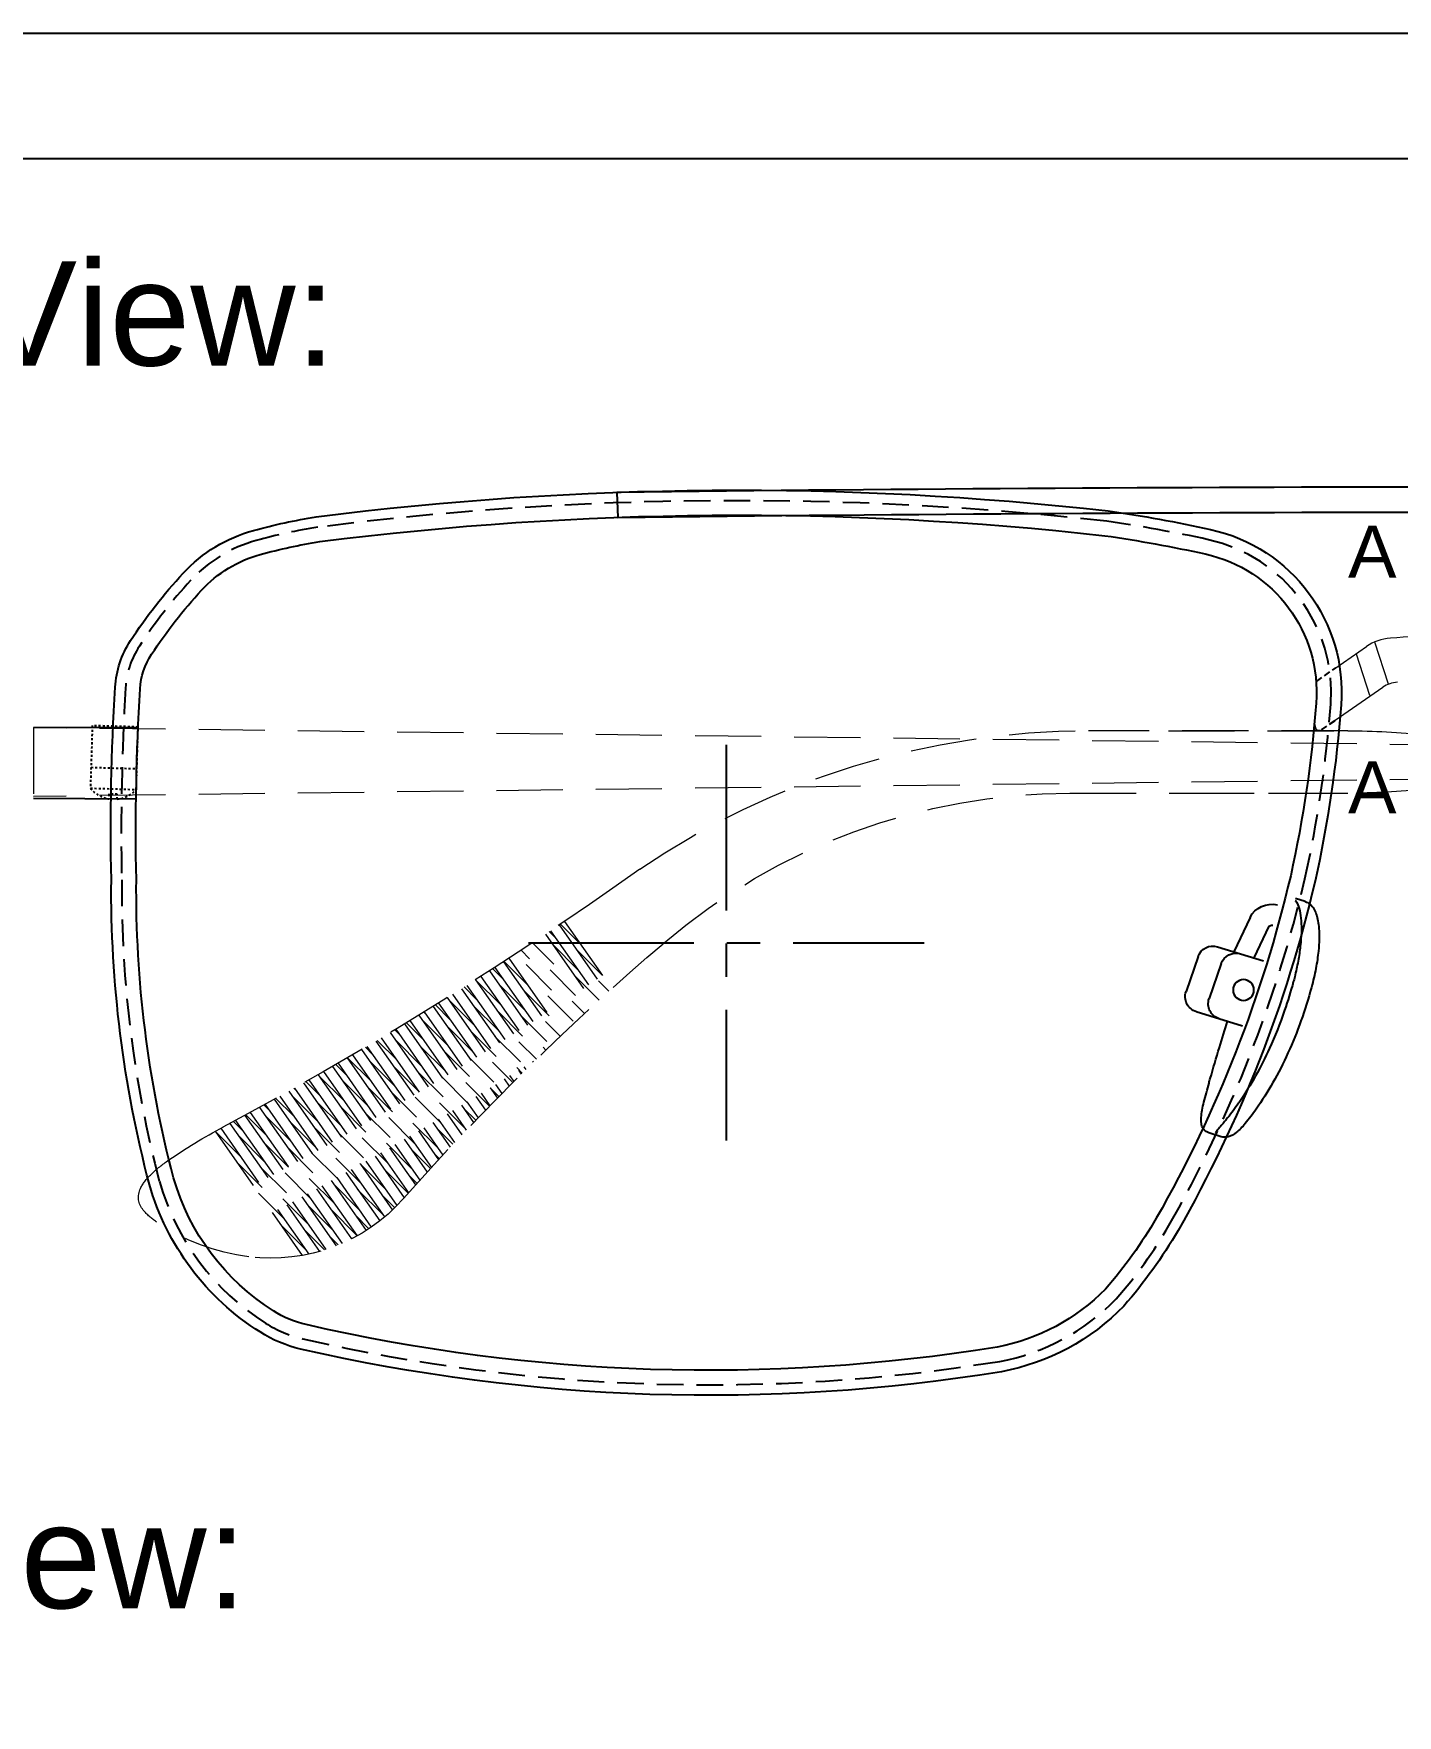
# Model space of a CAD drawing. Header units: millimetres. Extents: x 1399 to 2555, y 1196 to 1555.
# Drawn here: x 1712 to 1777.5, y 1473.9 to 1554.6 of the extents above; entities that cross this region are included whole.
import ezdxf
from ezdxf.enums import TextEntityAlignment as Align

# ---------------------------------------------------------------- set-up
doc = ezdxf.new("R2010")
doc.units = ezdxf.units.MM
for name, pattern in [('CENTER', [50.8, 31.75, -6.35, 6.35, -6.35]), ('CENTER2', [28.575, 19.05, -3.175, 3.175, -3.175]), ('DASHED2', [0.375, 0.25, -0.125]), ('HIDDEN', [9.525, 6.35, -3.175]), ('HIDDEN2', [0.1875, 0.125, -0.0625])]:
    doc.linetypes.add(name, pattern=pattern)
for name, color, linetype in [('Center Line', 2, 'CENTER2'), ('Dimension', 3, 'Continuous'), ('Hidden Line', 1, 'HIDDEN2'), ('Text', 4, 'Continuous')]:
    doc.layers.add(name, color=color, linetype=linetype)
doc.layers.add('odj', color=4, linetype='Continuous', lineweight=35)
doc.styles.get("Standard").update_dxf_attribs({"font": 'arial.ttf'})
doc.styles.add('宋体', font='SimSun.ttf')
doc.styles.add('样式 1', font='romant.shx')
doc.dimstyles.new('ISO-25$0', dxfattribs={"dimtxt": 2.5, "dimasz": 2.5, "dimexe": 0.5, "dimexo": 1, "dimgap": 1, "dimtad": 0, "dimtih": 1, "dimtoh": 1, "dimdec": 1, "dimzin": 10, "dimdsep": 46, "dimlunit": 6, "dimtxsty": '样式 1', "dimcen": 0, "dimclrd": 256, "dimclre": 256, "dimclrt": 7, "dimazin": 0, "dimtfac": 1, "dimtdec": 1, "dimtofl": 0, "dimtmove": 0, "dimatfit": 0, "dimfxl": 1, "dimtolj": 1, "dimtzin": 10, "dimarcsym": 0})
pattern_1 = [(45, (14457.66443, 1450.30327), (-0.224506403, 0.224506403), [])]

# ---------------------------------------------------------------- blocks, each defined once
blk = doc.blocks.new('*D168')
at = {"layer": 'Defpoints', "color": 0, "transparency": 16777216}
for p in [(1831.457, 1470.597), (1732.659, 1469.892), (1831.457, 1469.398)]:
    blk.add_point(p, dxfattribs=at)
at = {"layer": 'Dimension', "color": 0, "lineweight": -2, "transparency": 16777216}
for p, q in [((1732.659, 1470.517), (1732.659, 1471.847)), ((1831.457, 1470.023), (1831.457, 1471.847)), ((1735.159, 1470.597), (1828.957, 1470.597))]:
    blk.add_line(p, q, dxfattribs=at)
at = {"layer": 'Dimension', "color": 0, "transparency": 16777216}
for points in [[(1735.159, 1471.014), (1735.159, 1470.18), (1732.659, 1470.597)], [(1828.957, 1471.014), (1828.957, 1470.18), (1831.457, 1470.597)]]:
    blk.add_solid(points, dxfattribs=at)
at = {"layer": 'Dimension', "color": 0, "transparency": 16777216, "insert": (1782.154, 1473.454), "char_height": 2.5, "attachment_point": 5}
blk.add_mtext('99{\\H1.875;\\S 0^ -5;}', dxfattribs=at)
blk = doc.blocks.new('ffdgfgd')
at = {"linetype": 'HIDDEN', "lineweight": 9, "ltscale": 0.5}
h = blk.add_hatch(dxfattribs=at)
h.set_pattern_fill('ANSI31', color=1, scale=0.1)
h.set_pattern_definition(pattern_1)
h.paths.add_polyline_path([(20788.532, 1708.4, -0.000417), (20788.284, 1708.568), (20786.02, 1705.335, -0.000605), (20786.245, 1705.133)])
h.paths.add_polyline_path([(20789.197, 1707.954, -0.000417), (20788.947, 1708.121), (20786.618, 1704.794, -0.000605), (20786.841, 1704.59)])
h.paths.add_polyline_path([(20789.863, 1707.511, -0.000417), (20789.613, 1707.677), (20787.212, 1704.249, -0.000606), (20787.435, 1704.043)])
h.paths.add_polyline_path([(20790.531, 1707.071, -0.000417), (20790.281, 1707.236), (20787.804, 1703.699, -0.000606), (20788.025, 1703.492)])
h.paths.add_polyline_path([(20791.202, 1706.634, -0.000417), (20790.95, 1706.797), (20788.393, 1703.145, -0.000607), (20788.613, 1702.936)])
h.paths.add_polyline_path([(20791.874, 1706.199, -0.000417), (20791.622, 1706.362), (20788.978, 1702.586, -0.000607), (20789.197, 1702.376)])
h.paths.add_polyline_path([(20792.549, 1705.768, -0.000417), (20792.296, 1705.929), (20789.561, 1702.024, -0.000608), (20789.779, 1701.811)])
h.paths.add_polyline_path([(20793.225, 1705.339, -0.000417), (20792.971, 1705.5), (20790.14, 1701.457, -0.000609), (20790.357, 1701.243)])
h.paths.add_polyline_path([(20793.904, 1704.914, -0.000417), (20793.649, 1705.073), (20790.717, 1700.885, -0.000609), (20790.932, 1700.67)])
h = blk.add_hatch(dxfattribs=at)
h.set_pattern_fill('ANSI31', color=1, scale=0.1)
h.set_pattern_definition(pattern_1)
h.paths.add_polyline_path([(20794.585, 1704.491, -0.000417), (20794.329, 1704.649), (20791.29, 1700.309, -0.00061), (20791.504, 1700.092)])
h.paths.add_polyline_path([(20795.267, 1704.071, -0.000417), (20795.011, 1704.228), (20791.861, 1699.729, -0.000611), (20792.074, 1699.51)])
h.paths.add_polyline_path([(20795.952, 1703.654, -0.000418), (20795.695, 1703.81), (20792.428, 1699.144, -0.000611), (20792.64, 1698.924)])
h.paths.add_polyline_path([(20796.639, 1703.24, -0.000418), (20796.381, 1703.395), (20792.992, 1698.555, -0.000612), (20793.203, 1698.333)])
h.paths.add_polyline_path([(20797.328, 1702.829, -0.000418), (20797.069, 1702.983), (20793.553, 1697.961, -0.000613), (20793.762, 1697.738)])
h.paths.add_polyline_path([(20798.019, 1702.421, -0.000418), (20797.759, 1702.574), (20794.111, 1697.363, -0.000614), (20794.319, 1697.138)])
h.paths.add_polyline_path([(20798.712, 1702.016, -0.000418), (20798.451, 1702.168), (20794.665, 1696.761, -0.000615), (20794.872, 1696.534)])
h.paths.add_polyline_path([(20799.407, 1701.614, -0.000418), (20799.146, 1701.765), (20795.217, 1696.154, -0.000616), (20795.423, 1695.925)])
h.paths.add_polyline_path([(20800.104, 1701.215, -0.000418), (20799.842, 1701.364), (20795.765, 1695.542, -0.000617), (20795.97, 1695.311)])
h.paths.add_polyline_path([(20800.803, 1700.819, -0.000419), (20800.54, 1700.967), (20796.318, 1694.937, 0.008962), (20796.536, 1694.724)])
h = blk.add_hatch(dxfattribs=at)
h.set_pattern_fill('ANSI31', color=1, scale=0.1)
h.set_pattern_definition(pattern_1)
h.paths.add_polyline_path([(20801.504, 1700.425, -0.000419), (20801.241, 1700.573), (20796.912, 1694.39, 0.008863), (20797.146, 1694.201)])
h.paths.add_polyline_path([(20802.207, 1700.035, -0.000419), (20801.943, 1700.181), (20797.549, 1693.906, 0.008846), (20797.799, 1693.74)])
h.paths.add_polyline_path([(20802.913, 1699.648, -0.000419), (20802.648, 1699.793), (20798.23, 1693.483, 0.008907), (20798.497, 1693.341)])
h.paths.add_polyline_path([(20803.62, 1699.263, -0.000419), (20803.355, 1699.407), (20798.955, 1693.124, 0.009054), (20799.239, 1693.006)])
h.paths.add_polyline_path([(20804.33, 1698.882, -0.00042), (20804.063, 1699.024), (20799.726, 1692.83, 0.009298), (20800.028, 1692.738)])
h.paths.add_polyline_path([(20805.039, 1698.5, 0.002863), (20804.774, 1698.645), (20800.547, 1692.607, 0.009664), (20800.868, 1692.543)])
at = {"color": 1, "linetype": 'HIDDEN', "lineweight": 9, "ltscale": 0.5}
for p, q in [((20673.714, 1717.861), (20673.714, 1714.561)), ((20746.714, 1716.961), (20673.714, 1717.861)), ((20759.315, 1717.712), (20750.714, 1717.712)), ((20746.714, 1715.461), (20673.714, 1714.561)), ((20758.376, 1714.712), (20750.714, 1714.712)), ((20784.675, 1711.069), (20785.963, 1710.166)), ((20788.284, 1708.568), (20786.02, 1705.335)), ((20788.532, 1708.4), (20786.245, 1705.133)), ((20788.947, 1708.121), (20786.618, 1704.794)), ((20789.197, 1707.954), (20786.841, 1704.59)), ((20790.95, 1706.797), (20788.393, 1703.145)), ((20791.202, 1706.634), (20788.613, 1702.936)), ((20791.622, 1706.362), (20788.978, 1702.586)), ((20791.874, 1706.199), (20789.197, 1702.376)), ((20792.296, 1705.929), (20789.561, 1702.024)), ((20792.549, 1705.768), (20789.779, 1701.811)), ((20792.971, 1705.5), (20790.14, 1701.457)), ((20793.225, 1705.339), (20790.357, 1701.243)), ((20793.649, 1705.073), (20790.717, 1700.885)), ((20793.904, 1704.914), (20790.932, 1700.67)), ((20794.329, 1704.649), (20791.29, 1700.309)), ((20794.585, 1704.491), (20791.504, 1700.092)), ((20795.011, 1704.228), (20791.861, 1699.729)), ((20795.267, 1704.071), (20792.074, 1699.51)), ((20795.695, 1703.81), (20792.428, 1699.144)), ((20795.952, 1703.654), (20792.64, 1698.924)), ((20796.381, 1703.395), (20792.992, 1698.555)), ((20796.639, 1703.24), (20793.203, 1698.333)), ((20797.069, 1702.983), (20793.553, 1697.961)), ((20797.328, 1702.829), (20793.762, 1697.738)), ((20797.759, 1702.574), (20794.111, 1697.363)), ((20798.019, 1702.421), (20794.319, 1697.138)), ((20798.451, 1702.168), (20794.665, 1696.761)), ((20798.712, 1702.016), (20794.872, 1696.534)), ((20799.146, 1701.765), (20795.217, 1696.154)), ((20799.407, 1701.614), (20795.423, 1695.925)), ((20799.842, 1701.364), (20795.765, 1695.542)), ((20800.104, 1701.215), (20795.97, 1695.311)), ((20800.54, 1700.967), (20796.318, 1694.937)), ((20800.803, 1700.819), (20796.536, 1694.724)), ((20801.241, 1700.573), (20796.912, 1694.39)), ((20801.504, 1700.425), (20797.146, 1694.201)), ((20801.943, 1700.181), (20797.549, 1693.906)), ((20802.207, 1700.035), (20797.799, 1693.74)), ((20802.648, 1699.793), (20798.23, 1693.483)), ((20802.913, 1699.648), (20798.497, 1693.341)), ((20803.355, 1699.407), (20798.955, 1693.124)), ((20803.62, 1699.263), (20799.239, 1693.006)), ((20804.063, 1699.024), (20799.726, 1692.83)), ((20804.33, 1698.882), (20800.028, 1692.738)), ((20804.774, 1698.645), (20800.547, 1692.607)), ((20805.039, 1698.5), (20800.868, 1692.543))]:
    blk.add_line(p, q, dxfattribs=at)
for points in [[(20750.714, 1717.712, 0.023644), (20746.982, 1717.512, 0.383559), (20746.714, 1717.214), (20746.714, 1715.21, 0.383559), (20746.982, 1714.912, 0.023644), (20750.714, 1714.712)], [(20750.714, 1717.712), (20763.149, 1717.712, -0.150808), (20784.675, 1711.069)], [(20796.006, 1695.271, 0.035097), (20783.495, 1707.546, 0.178287), (20764.037, 1714.712), (20750.714, 1714.712)], [(20808.489, 1694.719, 0.301317), (20808.621, 1695.756, 0.086358), (20808.147, 1696.404, 0.039974), (20807.328, 1697.077, 0.029835), (20804.646, 1698.713)], [(20796.006, 1695.271, 0.24803), (20803.426, 1692.48, 0.118331), (20807.863, 1694.16)]]:
    blk.add_lwpolyline(points, format="xyb", dxfattribs=at)
for centre, radius, start, end in [((20889.207, 1857.614), 180, 235, 241.98624), ((20806.051, 1696.821), 3.22, 304.23807, 319.22228)]:
    blk.add_arc(centre, radius, start, end, dxfattribs=at)
blk = doc.blocks.new('mn')
at = {"color": 7}
for p, q in [((6512.101, -4128.875), (6512.551, -4128.72)), ((6514.769, -4129.547), (6515.598, -4131.167)), ((6513.878, -4130.003), (6514.642, -4131.496)), ((6516.373, -4130.901), (6514.198, -4131.648)), ((6517.317, -4131.341), (6517.955, -4133)), ((6516.22, -4131.718), (6516.859, -4133.377)), ((6517.499, -4133.979), (6515.306, -4134.732)), ((6516.493, -4140.013), (6517.086, -4139.81))]:
    blk.add_line(p, q, dxfattribs=at)
blk.add_circle((6515.196, -4133.017), 0.5, dxfattribs=at)
for centre, radius, start, end in [((6513.742, -4130.13), 1.18, 29.56617, 105.1946), ((6513.742, -4130.13), 0.18, 29.56617, 109.35779), ((6515.52, -4131.987), 0.75, 21.05362, 108.96146), ((6516.617, -4131.61), 0.75, 21.05362, 108.96146), ((6516.159, -4133.646), 0.75, 288.96146, 21.05362), ((6517.255, -4133.27), 0.75, 288.96146, 21.05362), ((6516.923, -4139.337), 0.5, 288.96146, 352.03543)]:
    blk.add_arc(centre, radius, start, end, dxfattribs=at)
for points, knots in [([(6512.101, -4128.875), (6512.015, -4128.904), (6511.938, -4128.951), (6511.728, -4129.141), (6511.641, -4129.321), (6511.525, -4129.695), (6511.492, -4129.928), (6511.468, -4130.513), (6511.489, -4130.875), (6511.579, -4131.537), (6511.629, -4131.817), (6511.759, -4132.4), (6511.839, -4132.7), (6511.931, -4132.998)], [0, 0, 0, 0, 0.525689, 0.525689, 1.652907, 1.652907, 2.923389, 2.923389, 4.456515, 4.456515, 5.498466, 5.498466, 6.576224, 6.576224, 6.576224, 6.576224]), ([(6512.569, -4128.802), (6512.539, -4128.841), (6512.511, -4128.887), (6512.439, -4129.039), (6512.401, -4129.162), (6512.345, -4129.449), (6512.328, -4129.614), (6512.315, -4129.971), (6512.319, -4130.164), (6512.345, -4130.561), (6512.369, -4130.778), (6512.436, -4131.237), (6512.481, -4131.478), (6512.588, -4131.969), (6512.651, -4132.22), (6512.745, -4132.547), (6512.769, -4132.628), (6512.794, -4132.709)], [0.342327, 0.342327, 0.342327, 0.342327, 0.733059, 0.733059, 1.466118, 1.466118, 2.199177, 2.199177, 2.932236, 2.932236, 3.665693, 3.665693, 4.39915, 4.39915, 5.132608, 5.132608, 5.375972, 5.375972, 5.375972, 5.375972]), ([(6512.794, -4132.709), (6512.934, -4133.165), (6513.089, -4133.616), (6513.497, -4134.687), (6513.763, -4135.293), (6514.257, -4136.288), (6514.495, -4136.726), (6515.003, -4137.571), (6515.274, -4137.978), (6515.595, -4138.414), (6515.637, -4138.47), (6515.679, -4138.525)], [12.477352, 12.477352, 12.477352, 12.477352, 13.824357, 13.824357, 15.774274, 15.774274, 17.2906, 17.2906, 18.806925, 18.806925, 19.033217, 19.033217, 19.033217, 19.033217]), ([(6511.931, -4132.998), (6512.264, -4134.079), (6512.679, -4135.126), (6513.647, -4137.08), (6514.192, -4137.973), (6514.78, -4138.749)], [0, 0, 0, 0, 3.393519, 3.393519, 6.793295, 6.793295, 6.793295, 6.793295]), ([(6516.997, -4137.423), (6516.974, -4137.352), (6516.952, -4137.28), (6516.775, -4136.723), (6516.612, -4136.226), (6516.304, -4135.312), (6516.159, -4134.894), (6516.016, -4134.488)], [9.004309, 9.004309, 9.004309, 9.004309, 9.230601, 9.230601, 10.746927, 10.746927, 12.028994, 12.028994, 12.028994, 12.028994]), ([(6517.273, -4138.327), (6517.229, -4138.179), (6517.184, -4138.03), (6517.093, -4137.73), (6517.045, -4137.578), (6516.997, -4137.423)], [8.414025, 8.414025, 8.414025, 8.414025, 8.934537, 8.934537, 9.455744, 9.455744, 9.455744, 9.455744]), ([(6515.679, -4138.525), (6515.77, -4138.644), (6515.861, -4138.76), (6516.044, -4138.983), (6516.137, -4139.093), (6516.23, -4139.199), (6516.243, -4139.213), (6516.255, -4139.227), (6516.267, -4139.24), (6516.322, -4139.302), (6516.376, -4139.364), (6516.431, -4139.426), (6516.546, -4139.556), (6516.661, -4139.685), (6516.775, -4139.815)], [20.071782, 20.071782, 20.071782, 20.071782, 20.592988, 20.592988, 21.113501, 21.113501, 21.113501, 21.18052, 21.18052, 21.18052, 21.484011, 21.484011, 21.484011, 22.11914, 22.11914, 22.11914, 22.11914]), ([(6517.418, -4139.406), (6517.418, -4139.406), (6517.418, -4139.406), (6517.418, -4139.405), (6517.421, -4139.389), (6517.423, -4139.373), (6517.432, -4139.267), (6517.432, -4139.166), (6517.413, -4138.946), (6517.394, -4138.827), (6517.345, -4138.589), (6517.313, -4138.461), (6517.273, -4138.327)], [0.853482, 0.853482, 0.853482, 0.853482, 0.855432, 0.855432, 0.855432, 0.944962, 0.944962, 1.417442, 1.417442, 1.889923, 1.889923, 2.345183, 2.345183, 2.345183, 2.345183]), ([(6514.78, -4138.749), (6514.87, -4138.867), (6514.96, -4138.982), (6515.142, -4139.206), (6515.234, -4139.315), (6515.327, -4139.421)], [0, 0, 0, 0, 0.516499, 0.516499, 1.03397, 1.03397, 1.03397, 1.03397]), ([(6515.327, -4139.421), (6515.472, -4139.586), (6515.615, -4139.723), (6515.895, -4139.927), (6516.029, -4139.995), (6516.291, -4140.056), (6516.403, -4140.044), (6516.493, -4140.013)], [0, 0, 0, 0, 0.796315, 0.796315, 1.559532, 1.559532, 2.335249, 2.335249, 2.335249, 2.335249])]:
    blk.add_open_spline(points, degree=3, knots=knots, dxfattribs=at)

msp = doc.modelspace()

# ---------------------------------------------------------------- linework, layer by layer
for p, q in [((2082.61153, 1548.5531), (1673.35603, 1548.5531)), ((1712.03307, 1521.26802), (1717.04714, 1521.29014)), ((1712.03307, 1517.88003), (1716.948, 1517.85835))]:
    msp.add_line(p, q)
at = {"color": 0, "lineweight": 9}
for p, q in [((1777.03098, 1523.35286), (1776.37436, 1525.37154)), ((1774.50601, 1524.1383), (1775.96476, 1525.15345)), ((1776.13362, 1522.80388), (1775.48734, 1524.79076)), ((1774.47325, 1521.61795), (1776.74753, 1523.20064))]:
    msp.add_line(p, q, dxfattribs=at)
msp.add_lwpolyline([(2086.64957, 1257.5531), (2086.64957, 1554.5531), (1666.64957, 1554.5531), (1666.64957, 1257.5531)], close=True)
for points in [[(1715.94515, 1523.20453, -0.13033832), (1716.68545, 1525.44348, -0.04209548), (1719.20737, 1528.67496, -0.13981085), (1722.58222, 1530.72625, -0.02784514), (1725.58893, 1531.37543, -0.0596651), (1763.57673, 1531.66341, -0.01837017), (1768.49229, 1530.77042, -0.37350237), (1774.75158, 1522.35396, -0.03561453), (1773.50235, 1513.89716, -0.07193833), (1766.9282, 1497.14317, -0.04819379), (1764.32943, 1493.52754, -0.15506876), (1758.46174, 1490.37736, -0.09704214), (1724.84168, 1491.46497, -0.08724682), (1722.89314, 1492.28159, -0.18446947), (1717.58572, 1499.36306, -0.06659567), (1715.76061, 1513.96511, -0.02007577)], [(1824.09508, 1532.54937, 0.00612475), (1740.01057, 1532.54937), (1740.05467, 1531.34982, -0.00612047), (1824.05099, 1531.34982)], [(1717.14298, 1523.13243, -0.13033832), (1717.69016, 1524.78731, -0.04209548), (1720.08799, 1527.85978, -0.13981085), (1722.90036, 1529.56919, -0.02767521), (1725.75879, 1530.18737, -0.0596063), (1763.42433, 1530.47297, -0.01829991), (1768.23458, 1529.59842, -0.37350237), (1773.55499, 1522.44442, -0.03558279), (1772.33233, 1514.16382, -0.07188489), (1765.88815, 1497.74179, -0.04777639), (1763.44731, 1494.34171, -0.15391826), (1758.2547, 1491.55946, -0.09700472), (1725.10851, 1492.63493, -0.08757815), (1723.53764, 1493.29384, -0.18430034), (1718.74293, 1499.68089, -0.06661602), (1716.96071, 1513.97197, -0.02011385)]]:
    msp.add_lwpolyline(points, format="xyb", close=True)
for centre, radius, start, end in [((1777.27853, 1523.2656), 2.3, 94.120986, 124.8343744), ((1782.05132, 1457.02197), 68.71534, 90, 94.120986), ((1777.54722, 1522.05151), 1.4, 93.9621192, 124.8343744)]:
    msp.add_arc(centre, radius, start, end, dxfattribs=at)
at = {"layer": 'Center Line', "color": 1, "linetype": 'DASHED2', "ltscale": 0.3}
for points in [[(1716.95527, 1518.29798), (1717.04734, 1521.29657), (1714.84837, 1521.36408), (1714.75631, 1518.3655)], [(1714.787, 1519.36503), (1716.98596, 1519.29751)]]:
    msp.add_lwpolyline(points, dxfattribs=at)
at = {"layer": 'Center Line', "linetype": 'CENTER', "lineweight": 25, "ltscale": 0.25}
for points in [[(1745.25313, 1520.43588), (1745.25313, 1501.46548)], [(1735.76794, 1510.95068), (1754.74924, 1510.95068)]]:
    msp.add_lwpolyline(points, dxfattribs=at)
at = {"layer": 'Center Line', "color": 1, "linetype": 'DASHED2', "ltscale": 0.3}
msp.add_lwpolyline([(1716.95527, 1518.29798, -0.18089442), (1716.04078, 1517.8396), (1716.04796, 1518.07345), (1715.64815, 1518.08573), (1715.64097, 1517.85187, -0.18089442), (1714.75631, 1518.3655)], format="xyb", close=True, dxfattribs=at)
at = {"layer": 'Hidden Line', "linetype": 'HIDDEN', "ltscale": 0.05}
for p, q in [((1773.56363, 1523.48445), (1774.49353, 1524.13158)), ((1773.45549, 1521.46704), (1773.50167, 1521.2758)), ((1773.81033, 1521.15858), (1774.46215, 1521.61219))]:
    msp.add_line(p, q, dxfattribs=at)
at = {"layer": 'Hidden Line', "linetype": 'HIDDEN', "ltscale": 0.2}
msp.add_lwpolyline([(1716.44424, 1523.17449, -0.13033832), (1717.10408, 1525.17008, -0.04209548), (1719.57429, 1528.3353, -0.13981085), (1722.71478, 1530.24414, -0.02777579), (1725.65966, 1530.8804, -0.05964079), (1763.51324, 1531.16739, -0.01834116), (1768.38491, 1530.28208, -0.37350237), (1774.253, 1522.39165, -0.03560146), (1773.01484, 1514.00827, -0.07191636), (1766.49484, 1497.39258, -0.04802644), (1763.9618, 1493.86669, -0.15461618), (1758.37556, 1490.86992, -0.09702687), (1724.95289, 1491.95245, -0.08737034), (1723.16165, 1492.70338, -0.18440098), (1718.0679, 1499.49543, -0.06660438), (1716.26065, 1513.96798, -0.02009152)], format="xyb", close=True, dxfattribs=at)
at = {"layer": 'Hidden Line', "linetype": 'HIDDEN', "ltscale": 0.05}
msp.add_arc((1773.69609, 1521.32275), 0.2, 193.5766838, 304.8343744, dxfattribs=at)

# ---------------------------------------------------------------- block references
msp.add_blockref('ffdgfgd', (-18961.68094, -196.59318))
at = {"xscale": -1}
msp.add_blockref('ffdgfgd', (22525.78077, -196.59318), dxfattribs=at)
at = {"xscale": -1, "rotation": 1.895262911267501}
msp.add_blockref('mn', (8145.01185, 5854.91463), dxfattribs=at)

# ---------------------------------------------------------------- texts
at = {"layer": 'odj'}
for p in [(1776.24674, 1529.70681, 0), (1776.24674, 1518.40249, 0)]:
    msp.add_text('A', height=2.5, dxfattribs=at).set_placement(p, align=Align.MIDDLE_CENTER)
at = {"layer": 'Text', "linetype": 'ByBlock', "lineweight": 9, "char_height": 5, "width": 51.5648721, "attachment_point": 5, "style": '宋体'}
for s, insert in [('\\pxql;{\\fArial|b0|i0|c0|p34;Front View:}', (1716.99731, 1541.09768)), ('\\pxql;{\\fArial|b0|i0|c0|p34;Top View:}', (1716.99731, 1480.77851))]:
    msp.add_mtext(s, dxfattribs=dict(at, insert=insert))

# ---------------------------------------------------------------- dimensions: what is measured, and where the dimension line sits
at = {"layer": 'Dimension'}
dim = msp.add_linear_dim(base=(1831.45748, 1470.59705), p1=(1732.65878, 1469.89246), p2=(1831.45748, 1469.3981), dimstyle='ISO-25$0', override={"dimexe": 1.25, "dimexo": 0.625, "dimgap": 0.625, "dimtad": 1, "dimtih": 0, "dimtoh": 0, "dimdec": 0, "dimzin": 8, "dimlunit": 2, "dimtxsty": 'Standard', "dimcen": 2.5, "dimclrd": 0, "dimclre": 0, "dimclrt": 0, "dimadec": 0, "dimtol": 1, "dimtm": 5, "dimtfac": 0.75, "dimtdec": 2, "dimtofl": 1, "dimatfit": 3, "dimtolj": 0, "dimtzin": 8}, dxfattribs=at)
dim.commit()
dim.dimension.update_dxf_attribs({"geometry": '*D168', "text_midpoint": (1782.15363, 1470.59705), "dimtype": 160})

doc.saveas('drawing.dxf')
